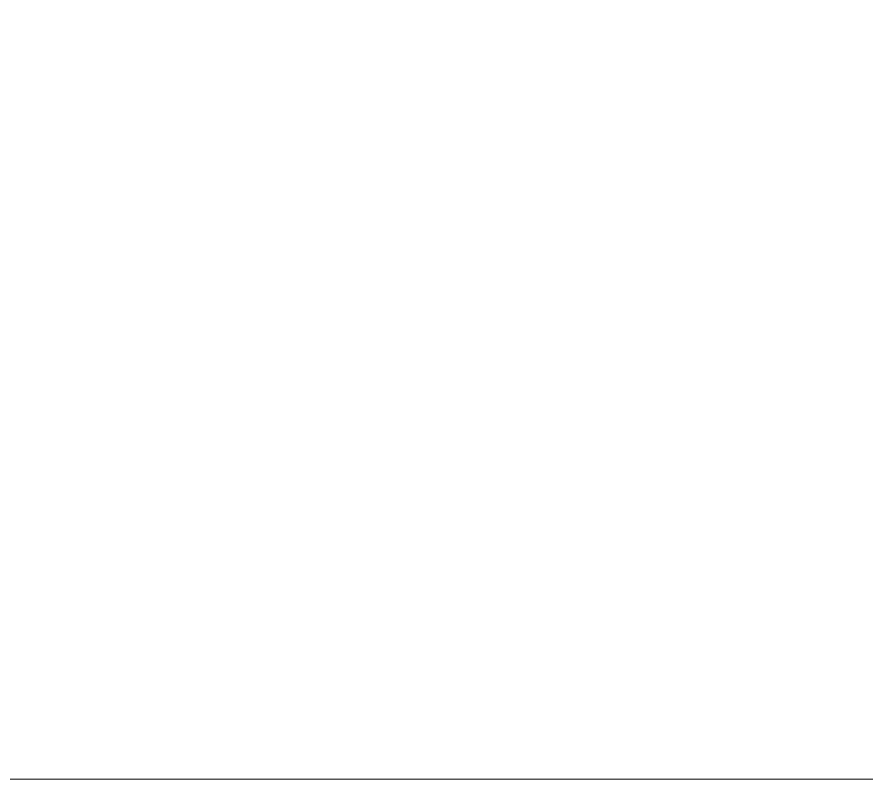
# Model space of a CAD drawing. Header units: millimetres. Extents: x 0 to 586, y 0 to 414.
# Drawn here: x 570.7503 to 571.1631, y 88.7554 to 89.1258 of the extents above; entities that cross this region are included whole.
import ezdxf

# ---------------------------------------------------------------- set-up
doc = ezdxf.new("R2010")
doc.units = ezdxf.units.MM

msp = doc.modelspace()

# ---------------------------------------------------------------- hatches: boundary and pattern name
h = msp.add_hatch(color=0)
h.dxf.hatch_style = 2
h.paths.add_polyline_path([(570.847361, 88.769472), (570.847361, 89.125778)])
h = msp.add_hatch(color=0)
h.dxf.hatch_style = 2
h.paths.add_polyline_path([(570.857944, 88.776528), (570.857944, 89.125778)])
h = msp.add_hatch(color=0)
h.dxf.hatch_style = 2
h.paths.add_polyline_path([(570.857944, 88.780056), (570.857944, 89.125778)])
h = msp.add_hatch(color=0)
h.dxf.hatch_style = 2
h.paths.add_polyline_path([(570.872056, 88.808278), (570.872056, 89.12225)])
h = msp.add_hatch(color=0)
h.dxf.hatch_style = 2
h.paths.add_polyline_path([(570.875583, 88.818861), (570.875583, 89.12225)])
h = msp.add_hatch(color=0)
h.dxf.hatch_style = 2
h.paths.add_polyline_path([(570.875583, 88.818861), (570.875583, 89.12225)])
h = msp.add_hatch(color=0)
h.dxf.hatch_style = 2
h.paths.add_polyline_path([(570.875583, 88.818861), (570.875583, 89.12225)])
h = msp.add_hatch(color=0)
h.dxf.hatch_style = 2
h.paths.add_polyline_path([(570.910861, 88.854139), (570.910861, 89.108139)])
h = msp.add_hatch(color=0)
h.dxf.hatch_style = 2
h.paths.add_polyline_path([(570.917917, 88.861194), (570.917917, 89.097556)])
h = msp.add_hatch(color=0)
h.dxf.hatch_style = 2
h.paths.add_polyline_path([(570.921444, 88.864722), (570.921444, 89.0905)])
h = msp.add_hatch(color=0)
h.dxf.hatch_style = 2
h.paths.add_polyline_path([(570.932028, 88.878833), (570.932028, 89.083444)])
h = msp.add_hatch(color=0)
h.dxf.hatch_style = 2
h.paths.add_polyline_path([(570.932028, 88.885889), (570.932028, 89.083444)])
h = msp.add_hatch(color=0)
h.dxf.hatch_style = 2
h.paths.add_polyline_path([(570.942611, 88.928222), (570.942611, 89.079917)])
h = msp.add_hatch(color=0)
h.dxf.hatch_style = 2
h.paths.add_polyline_path([(570.942611, 88.928222), (570.942611, 89.079917)])
h = msp.add_hatch(color=0)
h.dxf.hatch_style = 2
h.paths.add_polyline_path([(570.949667, 88.938806), (570.949667, 89.076389)])
h = msp.add_hatch(color=0)
h.dxf.hatch_style = 2
h.paths.add_polyline_path([(570.949667, 88.938806), (570.949667, 89.076389)])
h = msp.add_hatch(color=0)
h.dxf.hatch_style = 2
h.paths.add_polyline_path([(570.953194, 88.942333), (570.953194, 89.076389)])
h = msp.add_hatch(color=0)
h.dxf.hatch_style = 2
h.paths.add_polyline_path([(570.963778, 88.9635), (570.963778, 89.055222)])
h = msp.add_hatch(color=0)
h.dxf.hatch_style = 2
h.paths.add_polyline_path([(570.967306, 88.977611), (570.967306, 89.051694)])
h = msp.add_hatch(color=0)
h.dxf.hatch_style = 2
h.paths.add_polyline_path([(570.967306, 88.991722), (570.967306, 89.048167)])
h = msp.add_hatch(color=0)
h.dxf.hatch_style = 2
h.paths.add_polyline_path([(570.967306, 88.991722), (570.967306, 89.048167)])
h = msp.add_hatch(color=0)
h.dxf.hatch_style = 2
h.paths.add_polyline_path([(570.967306, 88.998778), (570.967306, 89.044639)])
h = msp.add_hatch(color=0)
h.dxf.hatch_style = 2
h.paths.add_polyline_path([(570.942611, 88.914111), (570.942611, 88.928222)])

# ---------------------------------------------------------------- linework, layer by layer
at = {"color": 0, "lineweight": 0}
msp.add_lwpolyline([(551.550417, 88.755361), (575.772139, 88.755361)], dxfattribs=at)

doc.saveas('drawing.dxf')
